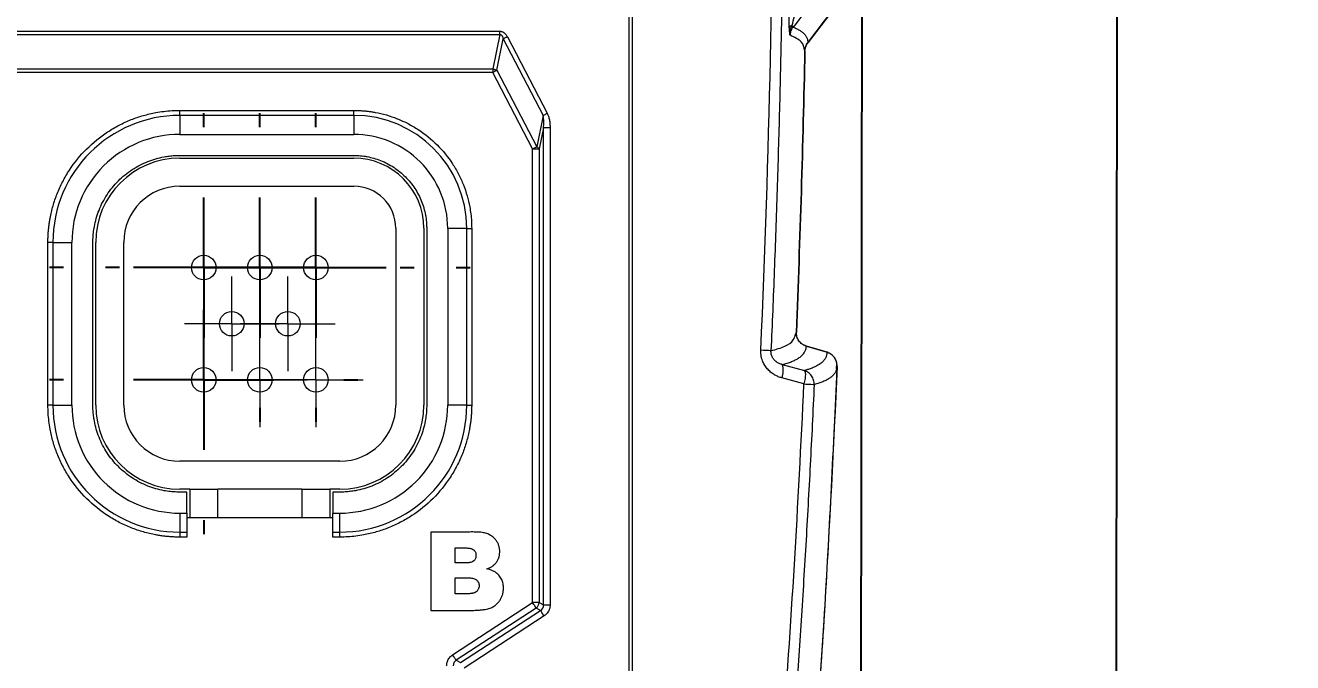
# Model space of a CAD drawing. Header units: millimetres. Extents: x 0 to 594, y 0 to 420.
# Drawn here: x 180 to 270.4, y 199.1 to 244.5 of the extents above; entities that cross this region are included whole.
import ezdxf

# ---------------------------------------------------------------- set-up
doc = ezdxf.new("R2010")
doc.units = ezdxf.units.MM
doc.header["$LTSCALE"] = 2
doc.header["$PDSIZE"] = -1
doc.layers.add('图框', color=7, linetype='Continuous')
doc.dimstyles.new('ISO-25', dxfattribs={"dimtxt": 2.5, "dimasz": 2.5, "dimexe": 1.25, "dimexo": 0.625, "dimtad": 1, "dimtxsty": 'Standard', "dimcen": 2.5, "dimadec": 0, "dimazin": 0, "dimtfac": 1, "dimtmove": 0, "dimatfit": 3, "dimfxl": 1, "dimarcsym": 0})

# ---------------------------------------------------------------- blocks, each defined once
blk = doc.blocks.new('SW_CENTERMARKSYMBOL_0')
at = {"layer": '图框', "color": 0}
for p, q in [((0, 5), (0, 5.5)), ((0, 0), (0, 2.5)), ((-5, 0), (-5.5, 0)), ((0, 0), (-2.5, 0)), ((0, 0), (0, -2.5)), ((0, 0), (2.5, 0)), ((5, 0), (5.5, 0)), ((0, -5), (0, -5.5))]:
    blk.add_line(p, q, dxfattribs=at)
blk = doc.blocks.new('SW_CENTERMARKSYMBOL_1')
at = {"layer": '图框', "color": 0}
for p, q in [((0, 5), (0, 5.5)), ((0, 0), (0, 2.5)), ((-5, 0), (-5.5, 0)), ((0, 0), (-2.5, 0)), ((0, 0), (0, -2.5)), ((0, 0), (2.5, 0)), ((5, 0), (5.5, 0)), ((0, -5), (0, -5.5))]:
    blk.add_line(p, q, dxfattribs=at)
blk = doc.blocks.new('SW_CENTERMARKSYMBOL_2')
at = {"layer": '图框', "color": 0}
for p, q in [((0, 5), (0, 5.5)), ((0, 0), (0, 2.5)), ((-5, 0), (-5.5, 0)), ((0, 0), (-2.5, 0)), ((0, 0), (0, -2.5)), ((0, 0), (2.5, 0)), ((5, 0), (5.5, 0)), ((0, -5), (0, -5.5))]:
    blk.add_line(p, q, dxfattribs=at)
blk = doc.blocks.new('SW_CENTERMARKSYMBOL_3')
at = {"layer": '图框', "color": 0}
for p, q in [((0, 5), (0, 5.5)), ((0, 0), (0, 2.5)), ((-5, 0), (-5.5, 0)), ((0, 0), (-2.5, 0)), ((0, 0), (0, -2.5)), ((0, 0), (2.5, 0)), ((5, 0), (5.5, 0)), ((0, -5), (0, -5.5))]:
    blk.add_line(p, q, dxfattribs=at)
blk = doc.blocks.new('SW_CENTERMARKSYMBOL_4')
at = {"color": 0, "linetype": 'Continuous', "lineweight": 0}
for p, q in [((0, 1.25), (0, 1.6875)), ((0, 0), (0, 1.25)), ((-1.25, 0), (-1.6875, 0)), ((0, 0), (-1.25, 0)), ((0, 0), (0, -1.25)), ((0, 0), (1.25, 0)), ((1.25, 0), (1.6875, 0)), ((0, -1.25), (0, -1.6875))]:
    blk.add_line(p, q, dxfattribs=at)
blk = doc.blocks.new('SW_CENTERMARKSYMBOL_5')
at = {"color": 0, "linetype": 'Continuous', "lineweight": 0}
for p, q in [((0, 1.25), (0, 1.6875)), ((0, 0), (0, 1.25)), ((-1.25, 0), (-1.6875, 0)), ((0, 0), (-1.25, 0)), ((0, 0), (0, -1.25)), ((0, 0), (1.25, 0)), ((1.25, 0), (1.6875, 0)), ((0, -1.25), (0, -1.6875))]:
    blk.add_line(p, q, dxfattribs=at)
blk = doc.blocks.new('SW_CENTERMARKSYMBOL_6')
at = {"color": 0, "linetype": 'Continuous', "lineweight": 0}
for p, q in [((0, 1.25), (0, 1.6875)), ((0, 0), (0, 1.25)), ((-1.25, 0), (-1.6875, 0)), ((0, 0), (-1.25, 0)), ((0, 0), (0, -1.25)), ((0, 0), (1.25, 0)), ((1.25, 0), (1.6875, 0)), ((0, -1.25), (0, -1.6875))]:
    blk.add_line(p, q, dxfattribs=at)
blk = doc.blocks.new('SW_CENTERMARKSYMBOL_7')
at = {"color": 0, "linetype": 'Continuous', "lineweight": 0}
for p, q in [((0, 1.25), (0, 1.6875)), ((0, 0), (0, 1.25)), ((-1.25, 0), (-1.6875, 0)), ((0, 0), (-1.25, 0)), ((0, 0), (0, -1.25)), ((0, 0), (1.25, 0)), ((1.25, 0), (1.6875, 0)), ((0, -1.25), (0, -1.6875))]:
    blk.add_line(p, q, dxfattribs=at)
blk = doc.blocks.new('*D64')
at = {"color": 0, "lineweight": -2, "transparency": 16777216}
for p, q in [((205.32, 349.563), (261.995, 349.507)), ((257.991, 345.511), (257.916, 269.428)), ((257.829, 180.249), (257.904, 256.332)), ((205.151, 176.3), (261.825, 176.245))]:
    blk.add_line(p, q, dxfattribs=at)
at = {"color": 0, "transparency": 16777216}
for points in [[(257.324, 345.512), (258.657, 345.511), (257.995, 349.511)], [(257.163, 180.25), (258.496, 180.248), (257.825, 176.249)]]:
    blk.add_solid(points, dxfattribs=at)
at = {"layer": 'Defpoints', "color": 0, "transparency": 16777216}
for p in [(205.32, 349.563), (205.151, 176.3), (257.825, 176.249)]:
    blk.add_point(p, dxfattribs=at)
at = {"color": 0, "transparency": 16777216, "insert": (257.91, 262.88), "char_height": 6, "attachment_point": 5}
blk.add_mtext('173,26', dxfattribs=at)
blk = doc.blocks.new('*D65')
at = {"color": 0, "lineweight": -2, "transparency": 16777216}
for p, q in [((112.293, 248.787), (112.148, 148.927)), ((239.7, 248.602), (239.555, 148.742)), ((116.154, 152.922), (159.309, 152.859)), ((235.561, 152.748), (192.405, 152.811))]:
    blk.add_line(p, q, dxfattribs=at)
at = {"color": 0, "transparency": 16777216}
for points in [[(116.155, 153.588), (116.153, 152.255), (112.154, 152.927)], [(235.562, 153.415), (235.56, 152.081), (239.561, 152.742)]]:
    blk.add_solid(points, dxfattribs=at)
at = {"layer": 'Defpoints', "color": 0, "transparency": 16777216}
for p in [(112.293, 248.787), (239.7, 248.602), (239.561, 152.742)]:
    blk.add_point(p, dxfattribs=at)
at = {"color": 0, "transparency": 16777216, "insert": (175.857, 152.835), "char_height": 6, "attachment_point": 5}
blk.add_mtext('127,41', dxfattribs=at)

msp = doc.modelspace()

# ---------------------------------------------------------------- linework, layer by layer
at = {"color": 7, "linetype": 'Continuous', "lineweight": 15}
for p, q in [((223.089, 189.689), (223.089, 336.168)), ((223.347, 189.689), (223.347, 336.168)), ((235.833, 243.309), (239.515, 248.184)), ((239.507, 248.138), (235.833, 243.287)), ((138.137, 244.127), (213.874, 244.127)), ((213.874, 243.883), (213.874, 244.127)), ((138.137, 243.883), (213.874, 243.883)), ((213.874, 243.883), (213.374, 241.436)), ((213.666, 241.344), (214.122, 243.578)), ((214.122, 243.578), (216.962, 238.122)), ((214.413, 243.73), (217.254, 238.274)), ((235.63, 242.723), (235.606, 242.782)), ((235.628, 242.809), (235.644, 242.869)), ((138.636, 241.436), (213.374, 241.436)), ((213.374, 241.436), (213.374, 241.192)), ((213.666, 241.344), (216.506, 235.887)), ((213.374, 241.192), (138.636, 241.192)), ((216.215, 235.736), (213.374, 241.192)), ((191.064, 238.13), (191.064, 238.483)), ((191.064, 238.483), (203.464, 238.483)), ((203.464, 238.13), (191.064, 238.13)), ((191.064, 238.13), (191.064, 236.776)), ((203.464, 238.13), (203.464, 238.483)), ((203.464, 238.13), (203.464, 236.776)), ((216.962, 238.122), (216.506, 235.887)), ((191.064, 236.776), (203.464, 236.776)), ((216.991, 237.237), (216.684, 235.736)), ((216.991, 203.238), (216.991, 237.237)), ((217.461, 237.237), (216.991, 237.237)), ((217.461, 237.237), (217.461, 203.238)), ((191.064, 235.276), (203.464, 235.276)), ((191.064, 235.079), (203.464, 235.079)), ((216.215, 235.736), (216.684, 235.736)), ((216.215, 203.404), (216.215, 235.736)), ((216.684, 235.736), (216.684, 203.404)), ((191.064, 233.079), (203.464, 233.079)), ((206.464, 230.079), (206.464, 217.479)), ((208.464, 230.079), (208.464, 217.479)), ((208.664, 230.076), (208.664, 217.476)), ((210.163, 230.076), (210.163, 217.476)), ((211.517, 230.076), (210.163, 230.076)), ((211.517, 217.476), (211.517, 230.076)), ((211.517, 230.076), (211.871, 230.076)), ((211.871, 230.076), (211.871, 217.476)), ((182.01, 229.076), (181.657, 229.076)), ((181.657, 217.476), (181.657, 229.076)), ((182.01, 229.076), (183.364, 229.076)), ((182.01, 229.076), (182.01, 217.476)), ((183.364, 217.476), (183.364, 229.076)), ((184.864, 217.476), (184.864, 229.076)), ((185.064, 217.479), (185.064, 229.079)), ((187.064, 217.479), (187.064, 229.079)), ((234.957, 222.527), (235.018, 222.686)), ((235.731, 221.68), (237.206, 221.24)), ((237.205, 221.244), (235.732, 221.683)), ((234.007, 220.374), (235.589, 219.94)), ((237.887, 220.032), (237.89, 220.079)), ((237.89, 220.079), (237.911, 220.394)), ((235.563, 218.985), (233.981, 219.419)), ((182.01, 217.476), (181.657, 217.476)), ((182.01, 217.476), (183.364, 217.476)), ((211.517, 217.476), (210.163, 217.476)), ((211.517, 217.476), (211.871, 217.476)), ((202.464, 213.479), (191.064, 213.479)), ((191.764, 211.479), (191.064, 211.479)), ((191.764, 211.479), (193.764, 211.479)), ((191.764, 211.479), (191.764, 209.479)), ((193.764, 209.479), (193.764, 211.479)), ((199.764, 211.479), (193.764, 211.479)), ((199.764, 211.479), (201.764, 211.479)), ((199.764, 211.479), (199.764, 209.479)), ((202.464, 211.479), (201.764, 211.479)), ((201.764, 211.479), (201.764, 209.479)), ((191.564, 211.276), (191.064, 211.276)), ((191.564, 209.776), (191.564, 211.276)), ((201.964, 211.276), (201.964, 209.776)), ((202.464, 211.276), (201.964, 211.276)), ((191.064, 209.776), (191.564, 209.776)), ((191.064, 209.776), (191.064, 208.423)), ((191.564, 209.776), (191.564, 208.423)), ((201.964, 209.776), (202.464, 209.776)), ((201.964, 208.423), (201.964, 209.776)), ((202.464, 208.423), (202.464, 209.776)), ((191.564, 209.476), (201.964, 209.476)), ((191.764, 209.479), (193.764, 209.479)), ((199.764, 209.479), (201.764, 209.479)), ((191.064, 208.423), (191.564, 208.423)), ((191.064, 208.423), (191.064, 208.069)), ((191.564, 208.069), (191.064, 208.069)), ((201.964, 208.423), (202.464, 208.423)), ((202.464, 208.069), (201.964, 208.069)), ((202.464, 208.069), (202.464, 208.423)), ((208.957, 208.429), (208.957, 202.829)), ((210.702, 206.233), (210.702, 207.295)), ((210.702, 204.033), (210.702, 205.167)), ((210.512, 199.682), (216.215, 203.404)), ((216.684, 203.404), (216.215, 203.404)), ((216.684, 203.404), (216.991, 203.238)), ((216.471, 203.011), (210.769, 199.289)), ((211.076, 199.123), (216.778, 202.845)), ((217.035, 202.451), (211.332, 198.73)), ((216.778, 202.845), (216.471, 203.011)), ((216.991, 203.238), (217.461, 203.238)), ((210.769, 199.289), (211.076, 199.123))]:
    msp.add_line(p, q, dxfattribs=at)
at = {"color": 7, "linetype": 'Continuous', "lineweight": 15, "flags": 128}
for points in [[(214.413, 243.73), (214.374, 243.709), (214.334, 243.689), (214.296, 243.669), (214.258, 243.649), (214.221, 243.63), (214.186, 243.612), (214.153, 243.595), (214.122, 243.578)], [(216.962, 238.122), (216.993, 238.138), (217.027, 238.156), (217.062, 238.174), (217.098, 238.193), (217.136, 238.213), (217.175, 238.233), (217.214, 238.253), (217.254, 238.274)], [(217.035, 202.451), (216.993, 202.515), (216.952, 202.577), (216.914, 202.637), (216.878, 202.692), (216.846, 202.741), (216.818, 202.784), (216.795, 202.819), (216.778, 202.845)], [(210.769, 199.289), (210.752, 199.315), (210.729, 199.35), (210.701, 199.393), (210.669, 199.442), (210.633, 199.497), (210.594, 199.556), (210.554, 199.619), (210.512, 199.682)]]:
    msp.add_lwpolyline(points, dxfattribs=at)
at = {"color": 7, "linetype": 'Continuous', "lineweight": 15}
for centre in [(192.764, 227.279), (196.764, 227.279), (200.764, 227.279), (194.764, 223.279), (198.764, 223.279), (192.764, 219.279), (196.764, 219.279), (200.764, 219.279)]:
    msp.add_circle(centre, 0.875, dxfattribs=at)
for centre, radius, start, end in [((234.785, 244.261), 0.296, 106.74473, 155.95671), ((234.503, 244.323), 0.296, 18.40972, 48.36053), ((191.064, 229.076), 9.053, 90, 180), ((203.464, 230.076), 8.053, 0, 90), ((191.064, 229.079), 6, 90, 180), ((203.464, 230.079), 5, 0, 90), ((191.064, 229.079), 4, 90, 180), ((203.464, 230.079), 3, 0, 90), ((231.62, 199.854), 21.552, 85.76761, 87.70015), ((232.777, 219.93), 1.308, 337.01261, 19.83617), ((191.064, 217.476), 9.053, 180, 270), ((191.064, 217.479), 6, 180, 270), ((191.064, 217.479), 4, 180, 270), ((202.464, 217.479), 4, 270, 0), ((202.464, 217.479), 6, 270, 0), ((202.464, 217.476), 9.053, 270, 0)]:
    msp.add_arc(centre, radius, start, end, dxfattribs=at)
for points, knots in [([(233.21, 304.511), (233.251, 303.555), (233.334, 301.643), (233.447, 298.775), (233.552, 295.907), (233.648, 293.039), (233.735, 290.172), (233.814, 287.304), (233.883, 284.436), (233.944, 281.568), (233.997, 278.7), (234.04, 275.833), (234.075, 272.965), (234.101, 270.097), (234.119, 267.229), (234.128, 264.362), (234.128, 261.494), (234.119, 258.626), (234.101, 255.758), (234.075, 252.891), (234.04, 250.023), (233.997, 247.155), (233.944, 244.288), (233.883, 241.42), (233.814, 238.552), (233.735, 235.685), (233.648, 232.817), (233.552, 229.949), (233.447, 227.082), (233.334, 224.214), (233.251, 222.303), (233.21, 221.347)], [0, 0, 0, 0, 0.034506, 0.069007, 0.103504, 0.137997, 0.172486, 0.206972, 0.241455, 0.275935, 0.310412, 0.344888, 0.379362, 0.413834, 0.448306, 0.482777, 0.517248, 0.551718, 0.58619, 0.620661, 0.655134, 0.689609, 0.724085, 0.758563, 0.793044, 0.827528, 0.862015, 0.896505, 0.930999, 0.965497, 1, 1, 1, 1]), ([(238.193, 248.706), (237.62, 247.984), (236.484, 246.553), (235.347, 245.124), (234.784, 244.416)], [0, 0, 0, 0, 0.504855, 1, 1, 1, 1]), ([(234.516, 244.382), (234.514, 244.407), (234.512, 244.46), (234.509, 244.543), (234.506, 244.631), (234.505, 244.725), (234.504, 244.845), (234.504, 244.993), (234.506, 245.109), (234.507, 245.169)], [0, 0, 0, 0, 0.106523, 0.21644, 0.330324, 0.44869, 0.571998, 0.780117, 1, 1, 1, 1]), ([(213.874, 244.127), (213.895, 244.127), (213.937, 244.125), (214, 244.112), (214.06, 244.092), (214.119, 244.063), (214.206, 244.006), (214.315, 243.9), (214.379, 243.789), (214.413, 243.73)], [0, 0, 0, 0, 0.090445, 0.179905, 0.269932, 0.362051, 0.457687, 0.711235, 1, 1, 1, 1]), ([(234.572, 243.84), (234.568, 243.866), (234.559, 243.918), (234.548, 244.002), (234.538, 244.09), (234.529, 244.183), (234.522, 244.279), (234.518, 244.348), (234.516, 244.382)], [0, 0, 0, 0, 0.177121, 0.348848, 0.516042, 0.67963, 0.840603, 1, 1, 1, 1]), ([(234.572, 243.84), (234.571, 243.871), (234.571, 243.93), (234.576, 244.01), (234.586, 244.099), (234.607, 244.22), (234.647, 244.373), (234.683, 244.489), (234.7, 244.544)], [0, 0, 0, 0, 0.127876, 0.250322, 0.340812, 0.500287, 0.764351, 1, 1, 1, 1]), ([(234.784, 244.416), (234.765, 244.392), (234.728, 244.344), (234.681, 244.265), (234.642, 244.183), (234.611, 244.099), (234.589, 244.013), (234.575, 243.926), (234.573, 243.869), (234.572, 243.84)], [0, 0, 0, 0, 0.149891, 0.2977724, 0.443418, 0.5866141, 0.727181, 0.8649937, 1, 1, 1, 1]), ([(234.784, 244.416), (234.832, 244.398), (234.929, 244.361), (235.061, 244.3), (235.184, 244.237), (235.297, 244.17), (235.4, 244.1), (235.492, 244.026), (235.573, 243.949), (235.644, 243.869), (235.703, 243.784), (235.752, 243.697), (235.79, 243.605), (235.816, 243.51), (235.832, 243.412), (235.832, 243.344), (235.833, 243.309)], [0, 0, 0, 0, 0.069424, 0.139204, 0.209353, 0.279885, 0.350743, 0.421858, 0.493227, 0.564847, 0.636714, 0.708826, 0.781202, 0.853852, 0.926783, 1, 1, 1, 1]), ([(213.874, 243.883), (213.886, 243.884), (213.911, 243.886), (213.95, 243.876), (213.989, 243.853), (214.017, 243.823), (214.05, 243.779), (214.078, 243.722), (214.104, 243.649), (214.116, 243.602), (214.122, 243.578)], [0, 0, 0, 0, 0.0851854, 0.1737866, 0.2724355, 0.3897677, 0.4548849, 0.6581942, 0.8316382, 1, 1, 1, 1]), ([(235.63, 242.704), (235.631, 242.73), (235.633, 242.782), (235.645, 242.86), (235.661, 242.936), (235.692, 243.037), (235.743, 243.158), (235.803, 243.244), (235.833, 243.287)], [0, 0, 0, 0, 0.124426, 0.24875, 0.373745, 0.500173, 0.749997, 1, 1, 1, 1]), ([(235.655, 242.867), (235.662, 242.923), (235.682, 243.084), (235.773, 243.22), (235.833, 243.309)], [0, 0, 0, 0, 0.348318, 1, 1, 1, 1]), ([(213.374, 241.436), (213.397, 241.432), (213.441, 241.424), (213.503, 241.408), (213.555, 241.391), (213.599, 241.374), (213.636, 241.359), (213.656, 241.348), (213.666, 241.344)], [0, 0, 0, 0, 0.222887, 0.423336, 0.601276, 0.756684, 0.889576, 1, 1, 1, 1]), ([(213.666, 241.344), (213.654, 241.337), (213.628, 241.324), (213.582, 241.3), (213.528, 241.272), (213.458, 241.236), (213.405, 241.208), (213.374, 241.192)], [0, 0, 0, 0, 0.1479836, 0.3147061, 0.500213, 0.7064872, 1, 1, 1, 1]), ([(181.657, 229.076), (181.657, 229.172), (181.659, 229.363), (181.673, 229.65), (181.694, 229.936), (181.725, 230.221), (181.764, 230.505), (181.847, 230.993), (182.008, 231.68), (182.307, 232.556), (182.696, 233.411), (183.343, 234.517), (184.364, 235.776), (185.623, 236.797), (186.729, 237.443), (187.583, 237.832), (188.46, 238.131), (189.239, 238.315), (189.918, 238.419), (190.49, 238.473), (190.872, 238.48), (191.064, 238.483)], [0, 0, 0, 0, 0.019453, 0.038872, 0.058274, 0.077679, 0.097104, 0.116567, 0.178312, 0.240094, 0.304414, 0.368769, 0.500007, 0.631244, 0.695564, 0.75992, 0.821665, 0.883447, 0.922314, 0.961117, 1, 1, 1, 1]), ([(203.464, 238.483), (203.549, 238.482), (203.72, 238.481), (203.976, 238.469), (204.232, 238.449), (204.486, 238.422), (204.74, 238.387), (205.177, 238.313), (205.79, 238.169), (206.573, 237.902), (207.337, 237.554), (208.326, 236.976), (209.451, 236.063), (210.364, 234.939), (210.941, 233.95), (211.289, 233.187), (211.556, 232.403), (211.72, 231.707), (211.813, 231.1), (211.862, 230.589), (211.868, 230.247), (211.871, 230.076)], [0, 0, 0, 0, 0.019452, 0.038871, 0.058273, 0.077678, 0.097103, 0.116567, 0.17831, 0.240094, 0.304411, 0.368769, 0.500007, 0.631244, 0.695562, 0.75992, 0.821663, 0.883447, 0.922313, 0.961116, 1, 1, 1, 1]), ([(217.254, 238.274), (217.27, 238.241), (217.304, 238.172), (217.345, 238.061), (217.38, 237.941), (217.42, 237.767), (217.454, 237.531), (217.458, 237.337), (217.461, 237.237)], [0, 0, 0, 0, 0.104739, 0.215181, 0.331938, 0.455527, 0.718057, 1, 1, 1, 1]), ([(191.064, 236.776), (190.056, 236.776), (189.048, 236.576), (187.186, 235.804), (186.332, 235.234), (184.906, 233.808), (184.335, 232.954), (183.564, 231.092), (183.364, 230.084), (183.364, 229.076)], [0, 0, 0, 0, 0.25, 0.25, 0.5, 0.5, 0.75, 0.75, 1, 1, 1, 1]), ([(210.163, 230.076), (210.163, 230.953), (209.989, 231.83), (209.318, 233.45), (208.821, 234.194), (207.581, 235.434), (206.838, 235.931), (205.217, 236.602), (204.341, 236.776), (203.464, 236.776)], [0, 0, 0, 0, 0.25, 0.25, 0.5, 0.5, 0.75, 0.75, 1, 1, 1, 1]), ([(216.215, 235.736), (216.236, 235.747), (216.276, 235.768), (216.328, 235.795), (216.385, 235.824), (216.445, 235.856), (216.487, 235.878), (216.506, 235.887)], [0, 0, 0, 0, 0.2055442, 0.3722706, 0.5001775, 0.7711371, 1, 1, 1, 1]), ([(184.864, 229.076), (184.864, 229.152), (184.866, 229.303), (184.879, 229.53), (184.899, 229.756), (184.928, 229.981), (184.986, 230.327), (185.095, 230.792), (185.293, 231.37), (185.549, 231.933), (185.975, 232.662), (186.648, 233.492), (187.477, 234.165), (188.207, 234.591), (188.77, 234.847), (189.347, 235.044), (189.861, 235.165), (190.309, 235.234), (190.685, 235.27), (190.937, 235.274), (191.064, 235.276)], [0, 0, 0, 0, 0.023336, 0.046629, 0.06991, 0.093212, 0.116565, 0.178302, 0.240092, 0.304403, 0.368768, 0.500006, 0.631244, 0.695554, 0.759919, 0.821656, 0.883446, 0.92231, 0.961113, 1, 1, 1, 1]), ([(203.464, 235.276), (203.543, 235.275), (203.701, 235.273), (203.939, 235.256), (204.175, 235.229), (204.498, 235.177), (204.903, 235.082), (205.387, 234.916), (205.86, 234.701), (206.471, 234.344), (207.167, 233.779), (207.731, 233.084), (208.089, 232.472), (208.304, 232), (208.469, 231.516), (208.57, 231.085), (208.628, 230.709), (208.658, 230.393), (208.662, 230.182), (208.664, 230.076)], [0, 0, 0, 0, 0.029159, 0.058265, 0.087379, 0.116562, 0.178293, 0.240089, 0.304395, 0.368765, 0.500004, 0.631242, 0.695548, 0.759918, 0.82165, 0.883446, 0.922307, 0.96111, 1, 1, 1, 1]), ([(235.731, 221.68), (235.705, 221.689), (235.653, 221.706), (235.577, 221.739), (235.504, 221.779), (235.412, 221.839), (235.307, 221.928), (235.2, 222.055), (235.115, 222.197), (235.056, 222.351), (235.02, 222.513), (235.019, 222.623), (235.019, 222.678)], [0, 0, 0, 0, 0.062776, 0.125173, 0.187622, 0.250555, 0.375257, 0.500375, 0.625076, 0.750189, 0.874991, 1, 1, 1, 1]), ([(235.732, 221.683), (235.629, 221.725), (235.423, 221.809), (235.192, 222.054), (235.055, 222.305), (235.042, 222.474), (235.038, 222.533)], [0, 0, 0, 0, 0.2835202, 0.566706, 0.849904, 1, 1, 1, 1]), ([(233.981, 219.419), (233.938, 219.431), (233.854, 219.456), (233.73, 219.503), (233.61, 219.556), (233.494, 219.617), (233.325, 219.72), (233.114, 219.881), (232.885, 220.126), (232.7, 220.406), (232.582, 220.683), (232.514, 220.937), (232.482, 221.162), (232.484, 221.312), (232.484, 221.388)], [0, 0, 0, 0, 0.050597, 0.100729, 0.150574, 0.200314, 0.250131, 0.375462, 0.499761, 0.624768, 0.749379, 0.833048, 0.916147, 1, 1, 1, 1]), ([(234.007, 220.374), (234.068, 220.389), (234.191, 220.419), (234.362, 220.469), (234.524, 220.521), (234.675, 220.577), (234.817, 220.636), (234.948, 220.698), (235.07, 220.763), (235.181, 220.831), (235.301, 220.916), (235.462, 221.054), (235.604, 221.232), (235.689, 221.425), (235.724, 221.568), (235.73, 221.65), (235.732, 221.683)], [0, 0, 0, 0, 0.055431, 0.110905, 0.166417, 0.221961, 0.277532, 0.333123, 0.388728, 0.444344, 0.499962, 0.586039, 0.74992, 0.861438, 0.944772, 1, 1, 1, 1]), ([(234.007, 220.374), (233.972, 220.383), (233.902, 220.402), (233.8, 220.443), (233.704, 220.492), (233.614, 220.55), (233.53, 220.616), (233.453, 220.691), (233.357, 220.807), (233.277, 220.946), (233.229, 221.102), (233.208, 221.224), (233.21, 221.306), (233.21, 221.347)], [0, 0, 0, 0, 0.087635, 0.1737157, 0.2580867, 0.3406068, 0.4211723, 0.4997431, 0.5798824, 0.7494732, 0.8335997, 0.9165778, 1, 1, 1, 1]), ([(237.205, 221.244), (237.203, 221.211), (237.199, 221.146), (237.181, 221.052), (237.154, 220.961), (237.117, 220.872), (237.071, 220.787), (237.015, 220.704), (236.949, 220.624), (236.874, 220.547), (236.774, 220.459), (236.596, 220.33), (236.338, 220.193), (236.03, 220.071), (235.792, 219.994), (235.647, 219.955), (235.589, 219.94)], [0, 0, 0, 0, 0.0554, 0.110855, 0.166361, 0.221908, 0.277491, 0.333103, 0.388737, 0.444386, 0.500043, 0.585094, 0.749984, 0.86105, 0.944361, 1, 1, 1, 1]), ([(237.919, 220.238), (237.919, 220.269), (237.921, 220.379), (237.891, 220.55), (237.821, 220.728), (237.732, 220.874), (237.624, 221.001), (237.492, 221.11), (237.352, 221.193), (237.253, 221.227), (237.205, 221.244)], [0, 0, 0, 0, 0.069449, 0.250048, 0.387073, 0.500033, 0.63446, 0.763539, 0.885728, 1, 1, 1, 1]), ([(237.907, 220.339), (237.902, 220.415), (237.89, 220.602), (237.747, 220.87), (237.515, 221.114), (237.309, 221.198), (237.206, 221.24)], [0, 0, 0, 0, 0.186898, 0.45775, 0.728616, 1, 1, 1, 1]), ([(235.589, 219.94), (235.596, 219.934), (235.609, 219.923), (235.626, 219.894), (235.64, 219.857), (235.651, 219.811), (235.658, 219.754), (235.662, 219.688), (235.662, 219.608), (235.656, 219.503), (235.64, 219.365), (235.611, 219.188), (235.58, 219.056), (235.563, 218.985)], [0, 0, 0, 0, 0.0673366, 0.1359213, 0.2058372, 0.2771621, 0.3499663, 0.4243118, 0.5002498, 0.5948066, 0.7095639, 0.8446516, 1, 1, 1, 1]), ([(236.29, 218.942), (236.294, 219.043), (236.282, 219.151), (236.221, 219.363), (236.172, 219.468), (236.042, 219.653), (235.961, 219.735), (235.782, 219.863), (235.685, 219.91), (235.589, 219.94)], [0, 0, 0, 0, 0.25, 0.25, 0.5, 0.5, 0.75, 0.75, 1, 1, 1, 1]), ([(237.91, 220.054), (237.644, 214.436), (237.11, 203.137), (236.285, 191.856), (235.87, 186.185)], [0, 0, 0, 0, 0.497294, 1, 1, 1, 1]), ([(237.919, 220.238), (237.916, 220.205), (237.912, 220.14), (237.893, 220.046), (237.865, 219.954), (237.827, 219.866), (237.779, 219.78), (237.721, 219.698), (237.654, 219.618), (237.577, 219.542), (237.491, 219.468), (237.395, 219.398), (237.29, 219.33), (237.176, 219.266), (237.052, 219.204), (236.918, 219.146), (236.776, 219.09), (236.623, 219.037), (236.463, 218.988), (236.348, 218.957), (236.29, 218.942)], [0, 0, 0, 0, 0.056038, 0.112031, 0.167974, 0.223868, 0.279709, 0.335496, 0.391227, 0.4469, 0.502513, 0.558064, 0.613551, 0.668972, 0.724325, 0.779608, 0.834819, 0.889956, 0.945017, 1, 1, 1, 1]), ([(236.29, 218.942), (236.245, 217.988), (236.155, 216.08), (236.009, 213.219), (235.855, 210.359), (235.692, 207.498), (235.52, 204.637), (235.339, 201.777), (235.15, 198.917), (234.953, 196.058), (234.814, 194.152), (234.745, 193.199)], [0, 0, 0, 0, 0.111055, 0.222127, 0.333215, 0.444318, 0.555434, 0.666562, 0.7777, 0.888846, 1, 1, 1, 1]), ([(235.563, 218.985), (235.738, 218.977), (235.914, 218.967), (236.178, 218.951), (236.262, 218.945), (236.29, 218.942)], [0, 0, 0, 0, 0.5, 0.5, 1, 1, 1, 1]), ([(191.064, 208.069), (190.968, 208.07), (190.776, 208.072), (190.49, 208.085), (190.204, 208.107), (189.919, 208.138), (189.635, 208.177), (189.146, 208.26), (188.46, 208.421), (187.584, 208.72), (186.729, 209.109), (185.623, 209.755), (184.364, 210.777), (183.343, 212.035), (182.697, 213.141), (182.308, 213.996), (182.009, 214.873), (181.825, 215.652), (181.721, 216.331), (181.667, 216.902), (181.66, 217.285), (181.657, 217.476)], [0, 0, 0, 0, 0.019453, 0.038872, 0.058274, 0.077679, 0.097104, 0.116567, 0.178312, 0.240094, 0.304414, 0.368769, 0.500007, 0.631244, 0.695564, 0.75992, 0.821665, 0.883447, 0.922314, 0.961117, 1, 1, 1, 1]), ([(183.364, 217.476), (183.364, 216.468), (183.564, 215.461), (184.335, 213.598), (184.906, 212.744), (186.332, 211.319), (187.186, 210.748), (189.048, 209.977), (190.056, 209.776), (191.064, 209.776)], [0, 0, 0, 0, 0.25, 0.25, 0.5, 0.5, 0.75, 0.75, 1, 1, 1, 1]), ([(191.064, 211.276), (190.988, 211.277), (190.837, 211.279), (190.61, 211.292), (190.384, 211.312), (190.159, 211.341), (189.812, 211.399), (189.348, 211.508), (188.77, 211.705), (188.207, 211.962), (187.478, 212.388), (186.648, 213.061), (185.975, 213.89), (185.549, 214.619), (185.293, 215.182), (185.096, 215.76), (184.975, 216.274), (184.906, 216.721), (184.87, 217.098), (184.866, 217.35), (184.864, 217.476)], [0, 0, 0, 0, 0.023336, 0.046629, 0.06991, 0.093212, 0.116565, 0.178302, 0.240092, 0.304403, 0.368768, 0.500006, 0.631244, 0.695554, 0.759919, 0.821656, 0.883446, 0.92231, 0.961113, 1, 1, 1, 1]), ([(202.464, 209.776), (203.471, 209.776), (204.479, 209.977), (206.341, 210.748), (207.196, 211.319), (208.621, 212.744), (209.192, 213.598), (209.963, 215.461), (210.163, 216.468), (210.163, 217.476)], [0, 0, 0, 0, 0.25, 0.25, 0.5, 0.5, 0.75, 0.75, 1, 1, 1, 1]), ([(208.664, 217.476), (208.663, 217.401), (208.661, 217.249), (208.648, 217.023), (208.628, 216.797), (208.599, 216.572), (208.541, 216.225), (208.432, 215.76), (208.235, 215.183), (207.978, 214.619), (207.552, 213.89), (206.879, 213.061), (206.05, 212.388), (205.321, 211.962), (204.757, 211.705), (204.18, 211.508), (203.666, 211.387), (203.219, 211.319), (202.842, 211.283), (202.59, 211.278), (202.464, 211.276)], [0, 0, 0, 0, 0.023336, 0.046629, 0.06991, 0.093212, 0.116565, 0.178302, 0.240092, 0.304403, 0.368768, 0.500006, 0.631244, 0.695554, 0.759919, 0.821656, 0.883446, 0.92231, 0.961113, 1, 1, 1, 1]), ([(211.871, 217.476), (211.87, 217.38), (211.868, 217.189), (211.854, 216.903), (211.833, 216.617), (211.802, 216.332), (211.763, 216.047), (211.68, 215.559), (211.519, 214.873), (211.22, 213.996), (210.831, 213.142), (210.184, 212.035), (209.163, 210.777), (207.905, 209.755), (206.798, 209.109), (205.944, 208.72), (205.067, 208.421), (204.288, 208.238), (203.609, 208.134), (203.037, 208.079), (202.655, 208.073), (202.464, 208.069)], [0, 0, 0, 0, 0.019453, 0.038872, 0.058274, 0.077679, 0.097104, 0.116567, 0.178312, 0.240094, 0.304414, 0.368769, 0.500007, 0.631244, 0.695564, 0.75992, 0.821665, 0.883447, 0.922314, 0.961117, 1, 1, 1, 1]), ([(191.564, 208.423), (191.564, 208.407), (191.564, 208.375), (191.564, 208.32), (191.564, 208.252), (191.564, 208.168), (191.564, 208.102), (191.564, 208.069)], [0, 0, 0, 0, 0.166556, 0.332331, 0.500193, 0.749367, 1, 1, 1, 1]), ([(201.964, 208.069), (201.964, 208.091), (201.964, 208.135), (201.964, 208.199), (201.964, 208.271), (201.964, 208.349), (201.964, 208.398), (201.964, 208.423)], [0, 0, 0, 0, 0.166556, 0.332331, 0.500193, 0.749367, 1, 1, 1, 1]), ([(212.96, 205.809), (212.999, 205.823), (213.074, 205.851), (213.182, 205.9), (213.281, 205.953), (213.406, 206.033), (213.55, 206.157), (213.689, 206.34), (213.792, 206.546), (213.854, 206.766), (213.879, 206.995), (213.867, 207.225), (213.819, 207.451), (213.732, 207.662), (213.608, 207.856), (213.44, 208.04), (213.219, 208.205), (212.939, 208.33), (212.661, 208.397), (212.401, 208.425), (212.096, 208.435), (211.713, 208.435), (211.254, 208.428), (210.641, 208.43), (209.876, 208.429), (209.263, 208.429), (208.957, 208.429)], [0, 0, 0, 0, 0.016897, 0.032948, 0.048221, 0.062799, 0.093762, 0.125253, 0.156102, 0.18749, 0.218379, 0.249917, 0.281295, 0.312284, 0.343037, 0.374687, 0.41397, 0.454918, 0.499159, 0.530381, 0.561637, 0.624255, 0.686897, 0.749518, 0.874759, 1, 1, 1, 1]), ([(210.702, 207.295), (210.804, 207.295), (210.951, 207.295), (211.136, 207.295), (211.255, 207.298), (211.366, 207.301), (211.477, 207.301), (211.635, 207.292), (211.818, 207.267), (212.022, 207.177), (212.156, 207), (212.189, 206.771), (212.158, 206.543), (212.033, 206.36), (211.83, 206.265), (211.615, 206.236), (211.381, 206.226), (211.157, 206.226), (210.926, 206.231), (210.777, 206.232), (210.702, 206.233)], [0, 0, 0, 0, 0.0859373, 0.1242991, 0.1555715, 0.1868439, 0.2180163, 0.2491334, 0.3200058, 0.3735081, 0.4326297, 0.4981226, 0.5643584, 0.622845, 0.6765173, 0.7481476, 0.8050669, 0.874003, 0.937017, 1, 1, 1, 1]), ([(210.702, 205.167), (210.831, 205.167), (211.024, 205.167), (211.282, 205.167), (211.482, 205.17), (211.675, 205.168), (211.853, 205.154), (212, 205.125), (212.122, 205.083), (212.187, 205.037), (212.218, 205.015)], [0, 0, 0, 0, 0.2502, 0.375331, 0.500463, 0.638661, 0.750491, 0.846058, 0.928316, 1, 1, 1, 1]), ([(213.93, 203.639), (213.948, 203.672), (213.986, 203.739), (214.031, 203.845), (214.069, 203.954), (214.098, 204.067), (214.118, 204.184), (214.133, 204.322), (214.135, 204.479), (214.117, 204.712), (214.048, 204.999), (213.874, 205.308), (213.646, 205.519), (213.415, 205.653), (213.199, 205.745), (213.042, 205.787), (212.96, 205.809)], [0, 0, 0, 0, 0.040941, 0.081825, 0.122914, 0.164466, 0.20673, 0.249943, 0.312649, 0.374814, 0.499622, 0.624622, 0.749319, 0.82616, 0.909296, 1, 1, 1, 1]), ([(212.218, 205.015), (212.237, 204.998), (212.275, 204.964), (212.321, 204.903), (212.357, 204.836), (212.382, 204.764), (212.396, 204.686), (212.401, 204.586), (212.388, 204.47), (212.347, 204.355), (212.288, 204.261), (212.24, 204.215), (212.215, 204.192)], [0, 0, 0, 0, 0.083581, 0.164462, 0.244619, 0.32608, 0.410782, 0.500449, 0.645994, 0.785813, 0.890711, 1, 1, 1, 1]), ([(212.215, 204.192), (212.201, 204.18), (212.172, 204.157), (212.122, 204.128), (212.066, 204.103), (212.003, 204.082), (211.934, 204.064), (211.856, 204.05), (211.767, 204.039), (211.638, 204.032), (211.411, 204.033), (211.089, 204.032), (210.831, 204.033), (210.702, 204.033)], [0, 0, 0, 0, 0.034955, 0.072015, 0.111653, 0.154257, 0.200141, 0.249555, 0.309329, 0.374466, 0.499457, 0.749728, 1, 1, 1, 1]), ([(213.377, 203.089), (213.415, 203.112), (213.49, 203.158), (213.595, 203.238), (213.692, 203.326), (213.78, 203.422), (213.861, 203.526), (213.907, 203.601), (213.93, 203.639)], [0, 0, 0, 0, 0.169492, 0.336149, 0.501233, 0.666038, 0.831867, 1, 1, 1, 1]), ([(216.471, 203.011), (216.466, 203.018), (216.456, 203.034), (216.434, 203.067), (216.406, 203.111), (216.366, 203.173), (216.302, 203.268), (216.247, 203.354), (216.215, 203.404)], [0, 0, 0, 0, 0.115867, 0.23731, 0.365386, 0.50081, 0.708222, 1, 1, 1, 1]), ([(208.957, 202.829), (209.271, 202.829), (209.898, 202.829), (210.715, 202.829), (211.343, 202.83), (211.769, 202.835), (212.111, 202.85), (212.424, 202.871), (212.624, 202.894), (212.719, 202.905)], [0, 0, 0, 0, 0.250015, 0.50003, 0.650617, 0.75016, 0.840077, 0.923328, 1, 1, 1, 1]), ([(212.719, 202.905), (212.788, 202.915), (212.916, 202.934), (213.095, 202.976), (213.247, 203.023), (213.336, 203.068), (213.377, 203.089)], [0, 0, 0, 0, 0.302028, 0.568098, 0.799901, 1, 1, 1, 1]), ([(217.461, 203.238), (217.46, 203.207), (217.458, 203.144), (217.444, 203.051), (217.422, 202.961), (217.39, 202.874), (217.341, 202.771), (217.267, 202.658), (217.162, 202.543), (217.077, 202.482), (217.035, 202.451)], [0, 0, 0, 0, 0.101644, 0.201487, 0.300515, 0.399742, 0.500172, 0.666464, 0.831512, 1, 1, 1, 1]), ([(210.086, 198.895), (210.087, 198.927), (210.089, 198.99), (210.103, 199.082), (210.125, 199.172), (210.157, 199.26), (210.206, 199.363), (210.28, 199.475), (210.385, 199.591), (210.47, 199.652), (210.512, 199.682)], [0, 0, 0, 0, 0.101644, 0.201487, 0.300515, 0.399742, 0.500172, 0.666464, 0.831512, 1, 1, 1, 1])]:
    msp.add_open_spline(points, degree=3, knots=knots, dxfattribs=at)
for points in [[(232.484, 221.388), (233.706, 249.081), (233.706, 276.776), (232.484, 304.469)], [(234.872, 245.16), (234.805, 244.944), (234.742, 244.728), (234.7, 244.544)], [(235.63, 242.723), (235.494, 236.045), (235.29, 229.367), (235.018, 222.686)], [(235.019, 222.678), (235.29, 229.352), (235.494, 236.028), (235.63, 242.704)], [(216.991, 237.237), (217.026, 237.638), (217.005, 237.939), (216.962, 238.122)], [(216.684, 235.736), (216.653, 235.79), (216.59, 235.844), (216.506, 235.887)], [(237.919, 220.238), (237.43, 208.868), (236.746, 197.509), (235.869, 186.182)], [(234.019, 193.268), (234.65, 201.832), (235.165, 210.404), (235.563, 218.985)], [(216.471, 203.011), (216.593, 203.102), (216.675, 203.252), (216.684, 203.404)], [(216.778, 202.845), (216.921, 202.927), (217.001, 203.074), (216.991, 203.238)], [(210.769, 199.289), (210.626, 199.207), (210.546, 199.06), (210.556, 198.895)]]:
    msp.add_open_spline(points, degree=3, dxfattribs=at)
at = {"color": 8, "linetype": 'Continuous', "lineweight": 15}
for points, knots in [([(235.606, 242.782), (235.568, 242.986), (235.488, 243.417), (234.887, 243.695), (234.572, 243.84)], [0, 0, 0, 0, 0.4761069, 1, 1, 1, 1]), ([(233.21, 221.347), (233.564, 221.449), (234.272, 221.652), (234.834, 222.053), (234.921, 222.387), (234.957, 222.527)], [0, 0, 0, 0, 0.3678568, 0.7364028, 1, 1, 1, 1])]:
    msp.add_open_spline(points, degree=3, knots=knots, dxfattribs=at)

# ---------------------------------------------------------------- block references
at = {"color": 7, "linetype": 'Continuous', "lineweight": 0, "xscale": 2, "yscale": 2, "zscale": 2, "rotation": 180}
for name, p in [('SW_CENTERMARKSYMBOL_0', (192.764, 227.279)), ('SW_CENTERMARKSYMBOL_3', (196.764, 227.279)), ('SW_CENTERMARKSYMBOL_2', (200.764, 227.279)), ('SW_CENTERMARKSYMBOL_1', (192.764, 219.279)), ('SW_CENTERMARKSYMBOL_6', (194.764, 223.279)), ('SW_CENTERMARKSYMBOL_7', (198.764, 223.279)), ('SW_CENTERMARKSYMBOL_5', (196.764, 219.279)), ('SW_CENTERMARKSYMBOL_4', (200.764, 219.279))]:
    msp.add_blockref(name, p, dxfattribs=at)

# ---------------------------------------------------------------- dimensions: what is measured, and where the dimension line sits
for p1, p2, distance, picture, middle in [((205.32, 349.563), (205.151, 176.3), 52.674, '*D64', (257.91, 262.88)), ((112.293, 248.787), (239.7, 248.602), -95.86, '*D65', (175.857, 152.835))]:
    dim = msp.add_aligned_dim(p1=p1, p2=p2, distance=distance, dimstyle='ISO-25', override={"dimtxt": 6, "dimasz": 4, "dimexe": 4, "dimexo": 0, "dimgap": 3.048, "dimtih": 1, "dimtoh": 1, "dimzin": 0, "dimadec": 2, "dimtzin": 0})
    dim.commit()
    dim.dimension.update_dxf_attribs({"geometry": picture, "text_midpoint": middle})

doc.saveas('drawing.dxf')
